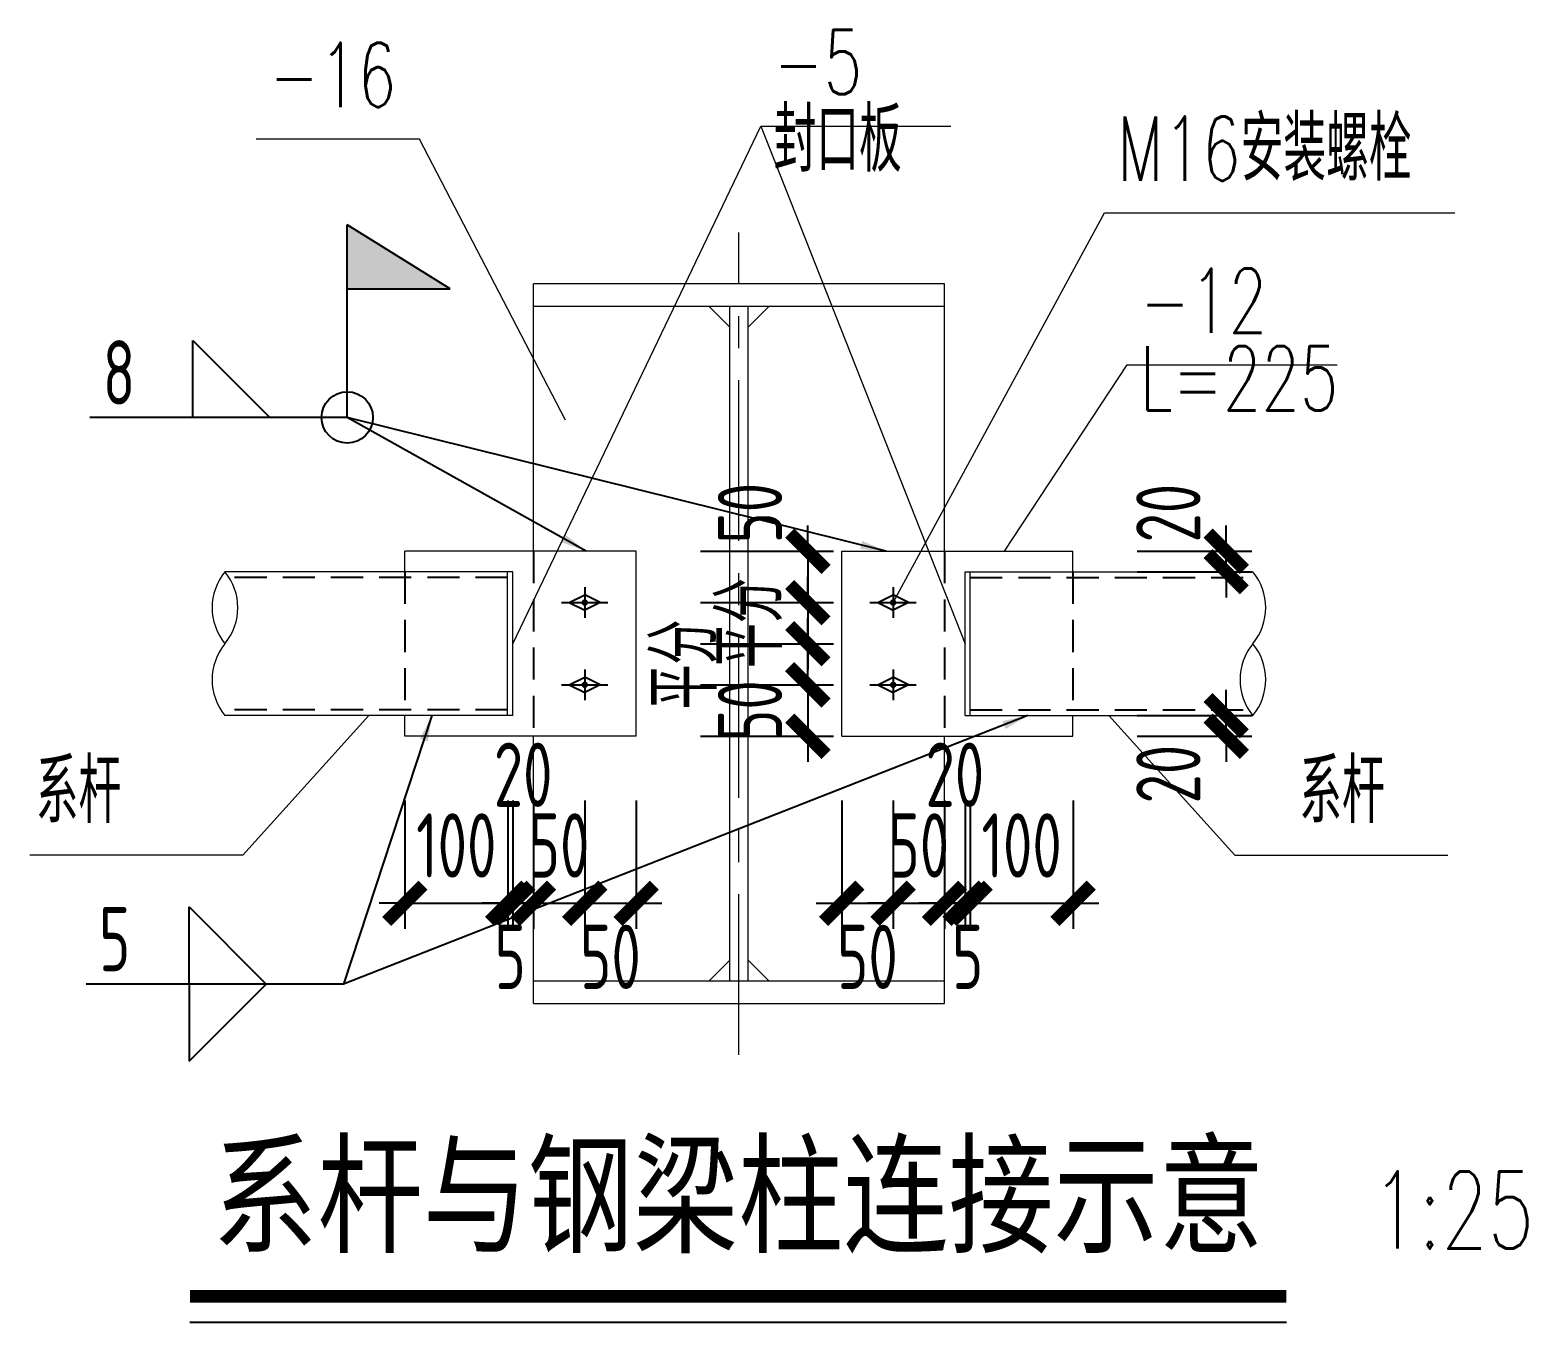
# Model space of a CAD drawing. Extents: x -1201378 to 2367219, y -619313 to 244905.
# Drawn here: x 370742 to 382394, y -456100 to -446044 of the extents above; entities that cross this region are included whole.
import ezdxf
from ezdxf.enums import TextEntityAlignment as Align

# ---------------------------------------------------------------- set-up
doc = ezdxf.new("R2010")
doc.units = 0
doc.header["$LTSCALE"] = 1000
doc.linetypes.add('CENTER', pattern=[2, 1.25, -0.25, 0.25, -0.25])
doc.linetypes.add('HIDDEN', pattern=[0.375, 0.25, -0.125])
doc.layers.get('0').update_dxf_attribs({"linetype": 'CONTINUOUS'})
doc.layers.get('Defpoints').update_dxf_attribs({"linetype": 'CONTINUOUS'})
for name, color, linetype in [('BOLT', 7, 'CONTINUOUS'), ('S-SHAPE2', 165, 'HIDDEN'), ('S-TEXT', 21, 'CONTINUOUS'), ('WELD', 7, 'CONTINUOUS'), ('WELD_TEXT', 7, 'CONTINUOUS')]:
    doc.layers.add(name, color=color, linetype=linetype)
for name, color, linetype, lineweight in [('S-bkl', 4, 'CONTINUOUS', 0), ('S-dim', 81, 'CONTINUOUS', 0), ('S-dote', 5, 'CENTER', 0), ('THIN', 7, 'CONTINUOUS', 0)]:
    doc.layers.add(name, color=color, linetype=linetype, lineweight=lineweight)
doc.styles.add('TSSD_Dimension', font='tssdeng.shx', dxfattribs={"width": 0.7, "bigfont": 'hztxt.shx'})
doc.styles.add('TSSD_Norm', font='tj-romans1.shx', dxfattribs={"bigfont": 'tj-hztxt.shx'})
doc.styles.add('TSSD_Rein', font='tj-romans1.shx', dxfattribs={"width": 0.7, "bigfont": 'tj-hztxt.shx'})
doc.styles.add('黑体', font='simhei.ttf', dxfattribs={"width": 0.8})
doc.dimstyles.new('TSSD_25_200', dxfattribs={"dimtxt": 500, "dimasz": 200, "dimexe": 200, "dimexo": 500, "dimgap": 200, "dimtad": 1, "dimdec": 0, "dimlfac": 0.125, "dimzin": 0, "dimdsep": 46, "dimtxsty": 'TSSD_Dimension', "dimblk": 'ARCHTICK', "dimcen": 0, "dimdle": 200, "dimclrt": 7, "dimadec": 0, "dimazin": 0, "dimtfac": 1, "dimtdec": 0, "dimtix": 1, "dimtmove": 2, "dimatfit": 3, "dimfxl": 1, "dimtolj": 1, "dimtzin": 0, "dimarcsym": 0})
doc.dimstyles.new('TSSD_LEADER_STYLE_200.0', dxfattribs={"dimtxt": 0.18, "dimasz": 200, "dimexe": 0.18, "dimexo": 0.0625, "dimgap": 0.09, "dimtad": 0, "dimtih": 1, "dimtoh": 1, "dimdec": 4, "dimzin": 0, "dimdsep": 46, "dimtxsty": 'Standard', "dimcen": 0.09, "dimadec": 0, "dimazin": 0, "dimtfac": 1, "dimtdec": 4, "dimtofl": 0, "dimtmove": 0, "dimatfit": 3, "dimfxl": 1, "dimtolj": 1, "dimtzin": 0, "dimarcsym": 0})

# ---------------------------------------------------------------- blocks, each defined once
blk = doc.blocks.new('_ArchTick')
at = {"color": 0, "linetype": 'ByBlock', "const_width": 0.5}
blk.add_lwpolyline([(-0.707, -0.707), (0.707, 0.707)], dxfattribs=at)
blk = doc.blocks.new('*D6089')
at = {"layer": 'Defpoints', "color": 0, "transparency": 16777216}
for p in [(373660, -451541), (374460, -451541), (374460, -452841)]:
    blk.add_point(p, dxfattribs=at)
at = {"layer": 'S-dim', "color": 0, "lineweight": -2, "transparency": 16777216}
for p, q in [((373660, -452041), (373660, -453041)), ((374460, -452041), (374460, -453041)), ((373660, -452841), (373460, -452841)), ((373660, -452841), (374460, -452841)), ((374460, -452841), (374660, -452841))]:
    blk.add_line(p, q, dxfattribs=at)
at = {"layer": 'S-dim', "color": 0, "lineweight": -2, "transparency": 16777216, "xscale": 200, "yscale": 200, "zscale": 200}
blk.add_blockref('_ArchTick', (373660, -452841), dxfattribs=at)
at = {"layer": 'S-dim', "color": 0, "lineweight": -2, "transparency": 16777216, "xscale": 200, "yscale": 200, "zscale": 200, "rotation": 180}
blk.add_blockref('_ArchTick', (374460, -452841), dxfattribs=at)
at = {"layer": 'S-dim', "color": 7, "transparency": 16777216, "insert": (374060, -452391), "char_height": 500, "attachment_point": 5, "style": 'TSSD_Dimension'}
blk.add_mtext('\\A1;100', dxfattribs=at)
blk = doc.blocks.new('*D6090')
at = {"layer": 'Defpoints', "color": 0, "transparency": 16777216}
for p in [(374460, -451541), (374500, -451541), (374500, -452841)]:
    blk.add_point(p, dxfattribs=at)
at = {"layer": 'S-dim', "color": 0, "lineweight": -2, "transparency": 16777216}
for p, q in [((374460, -452041), (374460, -453041)), ((374500, -452041), (374500, -453041)), ((374460, -452841), (374260, -452841)), ((374460, -452841), (374500, -452841)), ((374500, -452841), (374700, -452841))]:
    blk.add_line(p, q, dxfattribs=at)
at = {"layer": 'S-dim', "color": 0, "lineweight": -2, "transparency": 16777216, "xscale": 200, "yscale": 200, "zscale": 200}
blk.add_blockref('_ArchTick', (374460, -452841), dxfattribs=at)
at = {"layer": 'S-dim', "color": 0, "lineweight": -2, "transparency": 16777216, "xscale": 200, "yscale": 200, "zscale": 200, "rotation": 180}
blk.add_blockref('_ArchTick', (374500, -452841), dxfattribs=at)
at = {"layer": 'S-dim', "color": 7, "transparency": 16777216, "insert": (374480, -453258), "char_height": 500, "attachment_point": 5, "style": 'TSSD_Dimension'}
blk.add_mtext('\\A1;5', dxfattribs=at)
blk = doc.blocks.new('*D6091')
at = {"layer": 'Defpoints', "color": 0, "transparency": 16777216}
for p in [(374500, -451541), (374660, -451541), (374660, -452841)]:
    blk.add_point(p, dxfattribs=at)
at = {"layer": 'S-dim', "color": 0, "lineweight": -2, "transparency": 16777216}
for p, q in [((374500, -452041), (374500, -453041)), ((374660, -452041), (374660, -453041)), ((374500, -452841), (374300, -452841)), ((374500, -452841), (374660, -452841)), ((374660, -452841), (374860, -452841))]:
    blk.add_line(p, q, dxfattribs=at)
at = {"layer": 'S-dim', "color": 0, "lineweight": -2, "transparency": 16777216, "xscale": 200, "yscale": 200, "zscale": 200}
blk.add_blockref('_ArchTick', (374500, -452841), dxfattribs=at)
at = {"layer": 'S-dim', "color": 0, "lineweight": -2, "transparency": 16777216, "xscale": 200, "yscale": 200, "zscale": 200, "rotation": 180}
blk.add_blockref('_ArchTick', (374660, -452841), dxfattribs=at)
at = {"layer": 'S-dim', "color": 7, "transparency": 16777216, "insert": (374580, -451841), "char_height": 500, "attachment_point": 5, "style": 'TSSD_Dimension'}
blk.add_mtext('\\A1;20', dxfattribs=at)
blk = doc.blocks.new('*D6092')
at = {"layer": 'Defpoints', "color": 0, "transparency": 16777216}
for p in [(374660, -451541), (375060, -451541), (375060, -452841)]:
    blk.add_point(p, dxfattribs=at)
at = {"layer": 'S-dim', "color": 0, "lineweight": -2, "transparency": 16777216}
for p, q in [((374660, -452041), (374660, -453041)), ((375060, -452041), (375060, -453041)), ((374660, -452841), (374460, -452841)), ((374660, -452841), (375060, -452841)), ((375060, -452841), (375260, -452841))]:
    blk.add_line(p, q, dxfattribs=at)
at = {"layer": 'S-dim', "color": 0, "lineweight": -2, "transparency": 16777216, "xscale": 200, "yscale": 200, "zscale": 200}
blk.add_blockref('_ArchTick', (374660, -452841), dxfattribs=at)
at = {"layer": 'S-dim', "color": 0, "lineweight": -2, "transparency": 16777216, "xscale": 200, "yscale": 200, "zscale": 200, "rotation": 180}
blk.add_blockref('_ArchTick', (375060, -452841), dxfattribs=at)
at = {"layer": 'S-dim', "color": 7, "transparency": 16777216, "insert": (374860, -452391), "char_height": 500, "attachment_point": 5, "style": 'TSSD_Dimension'}
blk.add_mtext('\\A1;50', dxfattribs=at)
blk = doc.blocks.new('*D6093')
at = {"layer": 'Defpoints', "color": 0, "transparency": 16777216}
for p in [(375060, -451541), (375460, -451541), (375460, -452841)]:
    blk.add_point(p, dxfattribs=at)
at = {"layer": 'S-dim', "color": 0, "lineweight": -2, "transparency": 16777216}
for p, q in [((375060, -452041), (375060, -453041)), ((375460, -452041), (375460, -453041)), ((374860, -452841), (375660, -452841))]:
    blk.add_line(p, q, dxfattribs=at)
at = {"layer": 'S-dim', "color": 0, "lineweight": -2, "transparency": 16777216, "xscale": 200, "yscale": 200, "zscale": 200, "rotation": 180}
blk.add_blockref('_ArchTick', (375060, -452841), dxfattribs=at)
at = {"layer": 'S-dim', "color": 0, "lineweight": -2, "transparency": 16777216, "xscale": 200, "yscale": 200, "zscale": 200}
blk.add_blockref('_ArchTick', (375460, -452841), dxfattribs=at)
at = {"layer": 'S-dim', "color": 7, "transparency": 16777216, "insert": (375260, -453258), "char_height": 500, "attachment_point": 5, "style": 'TSSD_Dimension'}
blk.add_mtext('\\A1;50', dxfattribs=at)
blk = doc.blocks.new('*D6094')
at = {"layer": 'Defpoints', "color": 0, "transparency": 16777216}
for p in [(377060, -451541), (377460, -451541), (377460, -452841)]:
    blk.add_point(p, dxfattribs=at)
at = {"layer": 'S-dim', "color": 0, "lineweight": -2, "transparency": 16777216}
for p, q in [((377060, -452041), (377060, -453041)), ((377460, -452041), (377460, -453041)), ((376860, -452841), (377660, -452841))]:
    blk.add_line(p, q, dxfattribs=at)
at = {"layer": 'S-dim', "color": 0, "lineweight": -2, "transparency": 16777216, "xscale": 200, "yscale": 200, "zscale": 200, "rotation": 180}
blk.add_blockref('_ArchTick', (377060, -452841), dxfattribs=at)
at = {"layer": 'S-dim', "color": 0, "lineweight": -2, "transparency": 16777216, "xscale": 200, "yscale": 200, "zscale": 200}
blk.add_blockref('_ArchTick', (377460, -452841), dxfattribs=at)
at = {"layer": 'S-dim', "color": 7, "transparency": 16777216, "insert": (377260, -453258), "char_height": 500, "attachment_point": 5, "style": 'TSSD_Dimension'}
blk.add_mtext('\\A1;50', dxfattribs=at)
blk = doc.blocks.new('*D6095')
at = {"layer": 'Defpoints', "color": 0, "transparency": 16777216}
for p in [(377460, -451541), (377860, -451541), (377860, -452841)]:
    blk.add_point(p, dxfattribs=at)
at = {"layer": 'S-dim', "color": 0, "lineweight": -2, "transparency": 16777216}
for p, q in [((377460, -452041), (377460, -453041)), ((377860, -452041), (377860, -453041)), ((377460, -452841), (377260, -452841)), ((377460, -452841), (377860, -452841)), ((377860, -452841), (378060, -452841))]:
    blk.add_line(p, q, dxfattribs=at)
at = {"layer": 'S-dim', "color": 0, "lineweight": -2, "transparency": 16777216, "xscale": 200, "yscale": 200, "zscale": 200}
blk.add_blockref('_ArchTick', (377460, -452841), dxfattribs=at)
at = {"layer": 'S-dim', "color": 0, "lineweight": -2, "transparency": 16777216, "xscale": 200, "yscale": 200, "zscale": 200, "rotation": 180}
blk.add_blockref('_ArchTick', (377860, -452841), dxfattribs=at)
at = {"layer": 'S-dim', "color": 7, "transparency": 16777216, "insert": (377660, -452391), "char_height": 500, "attachment_point": 5, "style": 'TSSD_Dimension'}
blk.add_mtext('\\A1;50', dxfattribs=at)
blk = doc.blocks.new('*D6096')
at = {"layer": 'Defpoints', "color": 0, "transparency": 16777216}
for p in [(377860, -451541), (378020, -451541), (378020, -452841)]:
    blk.add_point(p, dxfattribs=at)
at = {"layer": 'S-dim', "color": 0, "lineweight": -2, "transparency": 16777216}
for p, q in [((377860, -452041), (377860, -453041)), ((378020, -452041), (378020, -453041)), ((377860, -452841), (377660, -452841)), ((377860, -452841), (378020, -452841)), ((378020, -452841), (378220, -452841))]:
    blk.add_line(p, q, dxfattribs=at)
at = {"layer": 'S-dim', "color": 0, "lineweight": -2, "transparency": 16777216, "xscale": 200, "yscale": 200, "zscale": 200}
blk.add_blockref('_ArchTick', (377860, -452841), dxfattribs=at)
at = {"layer": 'S-dim', "color": 0, "lineweight": -2, "transparency": 16777216, "xscale": 200, "yscale": 200, "zscale": 200, "rotation": 180}
blk.add_blockref('_ArchTick', (378020, -452841), dxfattribs=at)
at = {"layer": 'S-dim', "color": 7, "transparency": 16777216, "insert": (377940, -451841), "char_height": 500, "attachment_point": 5, "style": 'TSSD_Dimension'}
blk.add_mtext('\\A1;20', dxfattribs=at)
blk = doc.blocks.new('*D6097')
at = {"layer": 'Defpoints', "color": 0, "transparency": 16777216}
for p in [(378020, -451541), (378060, -451541), (378060, -452841)]:
    blk.add_point(p, dxfattribs=at)
at = {"layer": 'S-dim', "color": 0, "lineweight": -2, "transparency": 16777216}
for p, q in [((378020, -452041), (378020, -453041)), ((378060, -452041), (378060, -453041)), ((378020, -452841), (377820, -452841)), ((378020, -452841), (378060, -452841)), ((378060, -452841), (378260, -452841))]:
    blk.add_line(p, q, dxfattribs=at)
at = {"layer": 'S-dim', "color": 0, "lineweight": -2, "transparency": 16777216, "xscale": 200, "yscale": 200, "zscale": 200}
blk.add_blockref('_ArchTick', (378020, -452841), dxfattribs=at)
at = {"layer": 'S-dim', "color": 0, "lineweight": -2, "transparency": 16777216, "xscale": 200, "yscale": 200, "zscale": 200, "rotation": 180}
blk.add_blockref('_ArchTick', (378060, -452841), dxfattribs=at)
at = {"layer": 'S-dim', "color": 7, "transparency": 16777216, "insert": (378040, -453258), "char_height": 500, "attachment_point": 5, "style": 'TSSD_Dimension'}
blk.add_mtext('\\A1;5', dxfattribs=at)
blk = doc.blocks.new('*D6098')
at = {"layer": 'Defpoints', "color": 0, "transparency": 16777216}
for p in [(378060, -451541), (378860, -451541), (378860, -452841)]:
    blk.add_point(p, dxfattribs=at)
at = {"layer": 'S-dim', "color": 0, "lineweight": -2, "transparency": 16777216}
for p, q in [((378060, -452041), (378060, -453041)), ((378860, -452041), (378860, -453041)), ((378060, -452841), (377860, -452841)), ((378060, -452841), (378860, -452841)), ((378860, -452841), (379060, -452841))]:
    blk.add_line(p, q, dxfattribs=at)
at = {"layer": 'S-dim', "color": 0, "lineweight": -2, "transparency": 16777216, "xscale": 200, "yscale": 200, "zscale": 200}
blk.add_blockref('_ArchTick', (378060, -452841), dxfattribs=at)
at = {"layer": 'S-dim', "color": 0, "lineweight": -2, "transparency": 16777216, "xscale": 200, "yscale": 200, "zscale": 200, "rotation": 180}
blk.add_blockref('_ArchTick', (378860, -452841), dxfattribs=at)
at = {"layer": 'S-dim', "color": 7, "transparency": 16777216, "insert": (378460, -452391), "char_height": 500, "attachment_point": 5, "style": 'TSSD_Dimension'}
blk.add_mtext('\\A1;100', dxfattribs=at)
blk = doc.blocks.new('*D6099')
at = {"layer": 'Defpoints', "color": 0, "transparency": 16777216}
for p in [(378860, -451381), (380052, -451381), (378860, -451541)]:
    blk.add_point(p, dxfattribs=at)
at = {"layer": 'S-dim', "color": 0, "lineweight": -2, "transparency": 16777216}
for p, q in [((380052, -451381), (380052, -451181)), ((379360, -451381), (380252, -451381)), ((380052, -451541), (380052, -451381)), ((379360, -451541), (380252, -451541)), ((380052, -451541), (380052, -451741))]:
    blk.add_line(p, q, dxfattribs=at)
at = {"layer": 'S-dim', "color": 0, "lineweight": -2, "transparency": 16777216, "xscale": 200, "yscale": 200, "zscale": 200}
for p, rotation in [((380052, -451381), 270), ((380052, -451541), 90)]:
    blk.add_blockref('_ArchTick', p, dxfattribs=dict(at, rotation=rotation))
at = {"layer": 'S-dim', "color": 7, "transparency": 16777216, "insert": (379602, -451836), "char_height": 500, "attachment_point": 5, "rotation": 90, "style": 'TSSD_Dimension'}
blk.add_mtext('\\A1;20', dxfattribs=at)
blk = doc.blocks.new('*D6100')
at = {"layer": 'Defpoints', "color": 0, "transparency": 16777216}
for p in [(378860, -450101), (380052, -450101), (378860, -450261)]:
    blk.add_point(p, dxfattribs=at)
at = {"layer": 'S-dim', "color": 0, "lineweight": -2, "transparency": 16777216}
for p, q in [((380052, -450101), (380052, -449901)), ((379360, -450101), (380252, -450101)), ((380052, -450261), (380052, -450101)), ((379360, -450261), (380252, -450261)), ((380052, -450261), (380052, -450461))]:
    blk.add_line(p, q, dxfattribs=at)
at = {"layer": 'S-dim', "color": 0, "lineweight": -2, "transparency": 16777216, "xscale": 200, "yscale": 200, "zscale": 200}
for p, rotation in [((380052, -450101), 270), ((380052, -450261), 90)]:
    blk.add_blockref('_ArchTick', p, dxfattribs=dict(at, rotation=rotation))
at = {"layer": 'S-dim', "color": 7, "transparency": 16777216, "insert": (379602, -449805), "char_height": 500, "attachment_point": 5, "rotation": 90, "style": 'TSSD_Dimension'}
blk.add_mtext('\\A1;20', dxfattribs=at)
blk = doc.blocks.new('*D6101')
at = {"layer": 'Defpoints', "color": 0, "transparency": 16777216}
for p in [(375460, -450101), (375460, -450501), (376796, -450501)]:
    blk.add_point(p, dxfattribs=at)
at = {"layer": 'S-dim', "color": 0, "lineweight": -2, "transparency": 16777216}
for p, q in [((376796, -450101), (376796, -449901)), ((375960, -450101), (376996, -450101)), ((376796, -450101), (376796, -450501)), ((375960, -450501), (376996, -450501)), ((376796, -450501), (376796, -450701))]:
    blk.add_line(p, q, dxfattribs=at)
at = {"layer": 'S-dim', "color": 0, "lineweight": -2, "transparency": 16777216, "xscale": 200, "yscale": 200, "zscale": 200}
for p, rotation in [((376796, -450101), 270), ((376796, -450501), 90)]:
    blk.add_blockref('_ArchTick', p, dxfattribs=dict(at, rotation=rotation))
at = {"layer": 'S-dim', "color": 7, "transparency": 16777216, "insert": (376346, -449805), "char_height": 500, "attachment_point": 5, "rotation": 90, "style": 'TSSD_Dimension'}
blk.add_mtext('\\A1;50', dxfattribs=at)
blk = doc.blocks.new('*D6102')
at = {"layer": 'Defpoints', "color": 0, "transparency": 16777216}
for p in [(375460, -450501), (375460, -450821), (376796, -450821)]:
    blk.add_point(p, dxfattribs=at)
at = {"layer": 'S-dim', "color": 0, "lineweight": -2, "transparency": 16777216}
for p, q in [((376796, -450501), (376796, -450301)), ((375960, -450501), (376996, -450501)), ((376796, -450501), (376796, -450821)), ((375960, -450821), (376996, -450821)), ((376796, -450821), (376796, -451021))]:
    blk.add_line(p, q, dxfattribs=at)
at = {"layer": 'S-dim', "color": 0, "lineweight": -2, "transparency": 16777216, "xscale": 200, "yscale": 200, "zscale": 200}
for p, rotation in [((376796, -450501), 270), ((376796, -450821), 90)]:
    blk.add_blockref('_ArchTick', p, dxfattribs=dict(at, rotation=rotation))
at = {"layer": 'S-dim', "color": 7, "transparency": 16777216, "insert": (376346, -450661), "char_height": 500, "attachment_point": 5, "rotation": 90, "style": 'TSSD_Dimension'}
blk.add_mtext('\\A1;平分', dxfattribs=at)
blk = doc.blocks.new('*D6103')
at = {"layer": 'Defpoints', "color": 0, "transparency": 16777216}
for p in [(375460, -451141), (375460, -451541), (376796, -451541)]:
    blk.add_point(p, dxfattribs=at)
at = {"layer": 'S-dim', "color": 0, "lineweight": -2, "transparency": 16777216}
for p, q in [((376796, -451141), (376796, -450941)), ((375960, -451141), (376996, -451141)), ((376796, -451141), (376796, -451541)), ((375960, -451541), (376996, -451541)), ((376796, -451541), (376796, -451741))]:
    blk.add_line(p, q, dxfattribs=at)
at = {"layer": 'S-dim', "color": 0, "lineweight": -2, "transparency": 16777216, "xscale": 200, "yscale": 200, "zscale": 200}
for p, rotation in [((376796, -451141), 270), ((376796, -451541), 90)]:
    blk.add_blockref('_ArchTick', p, dxfattribs=dict(at, rotation=rotation))
at = {"layer": 'S-dim', "color": 7, "transparency": 16777216, "insert": (376346, -451341), "char_height": 500, "attachment_point": 5, "rotation": 90, "style": 'TSSD_Dimension'}
blk.add_mtext('\\A1;50', dxfattribs=at)
blk = doc.blocks.new('_WELD001')
at = {"linetype": 'ByBlock'}
blk.add_hatch(color=0, dxfattribs=at).paths.add_polyline_path([(0, 1.5), (0, 1), (0.8, 1)])
at = {"color": 0, "linetype": 'ByBlock'}
for p, q in [((0, 0), (0, 1.5)), ((0.8, 1), (0, 1.5)), ((0, 1), (0.8, 1))]:
    blk.add_line(p, q, dxfattribs=at)
blk = doc.blocks.new('_WELD004')
at = {"color": 0, "linetype": 'ByBlock'}
for p, q in [((0, 1), (1, 0)), ((0, 0), (0, 1))]:
    blk.add_line(p, q, dxfattribs=at)
blk = doc.blocks.new('*D6104')
at = {"layer": 'Defpoints', "color": 0, "transparency": 16777216}
for p in [(375460, -450821), (376796, -450821), (375460, -451141)]:
    blk.add_point(p, dxfattribs=at)
at = {"layer": 'S-dim', "color": 0, "lineweight": -2, "transparency": 16777216}
for p, q in [((376796, -450821), (376796, -450621)), ((375960, -450821), (376996, -450821)), ((376796, -451141), (376796, -450821)), ((375960, -451141), (376996, -451141)), ((376796, -451141), (376796, -451341))]:
    blk.add_line(p, q, dxfattribs=at)
at = {"layer": 'S-dim', "color": 0, "lineweight": -2, "transparency": 16777216, "xscale": 200, "yscale": 200, "zscale": 200}
for p, rotation in [((376796, -450821), 270), ((376796, -451141), 90)]:
    blk.add_blockref('_ArchTick', p, dxfattribs=dict(at, rotation=rotation))
at = {"layer": 'S-dim', "color": 7, "transparency": 16777216, "insert": (375837, -450983), "char_height": 500, "attachment_point": 5, "rotation": 90, "style": 'TSSD_Dimension'}
blk.add_mtext('\\A1;平分', dxfattribs=at)

msp = doc.modelspace()

# ---------------------------------------------------------------- linework, layer by layer
at = {"layer": 'BOLT'}
for p, q in [((374939.7, -450500.8), (375059.7, -450440.8)), ((375059.7, -450380.8), (375059.7, -450620.8)), ((375179.7, -450500.8), (375059.7, -450440.8)), ((377339.7, -450500.8), (377459.7, -450440.8)), ((377459.7, -450380.8), (377459.7, -450620.8)), ((377579.7, -450500.8), (377459.7, -450440.8)), ((374879.7, -450500.8), (375239.7, -450500.8)), ((374939.7, -450500.8), (375059.7, -450560.8)), ((375179.7, -450500.8), (375059.7, -450560.8)), ((377279.7, -450500.8), (377639.7, -450500.8)), ((377339.7, -450500.8), (377459.7, -450560.8)), ((377579.7, -450500.8), (377459.7, -450560.8)), ((375059.7, -451020.8), (375059.7, -451260.8)), ((377459.7, -451020.8), (377459.7, -451260.8)), ((374879.7, -451140.8), (375239.7, -451140.8)), ((374939.7, -451140.8), (375059.7, -451080.8)), ((374939.7, -451140.8), (375059.7, -451200.8)), ((375179.7, -451140.8), (375059.7, -451080.8)), ((375179.7, -451140.8), (375059.7, -451200.8)), ((377279.7, -451140.8), (377639.7, -451140.8)), ((377339.7, -451140.8), (377459.7, -451080.8)), ((377339.7, -451140.8), (377459.7, -451200.8)), ((377579.7, -451140.8), (377459.7, -451080.8)), ((377579.7, -451140.8), (377459.7, -451200.8))]:
    msp.add_line(p, q, dxfattribs=at)
at = {"layer": 'BOLT', "const_width": 25}
for points in [[(375059.7, -450513.3, 1), (375059.7, -450488.3, 1)], [(377459.7, -450513.3, 1), (377459.7, -450488.3, 1)], [(375059.7, -451153.3, 1), (375059.7, -451128.3, 1)], [(377459.7, -451153.3, 1), (377459.7, -451128.3, 1)]]:
    msp.add_lwpolyline(points, format="xyb", close=True, dxfattribs=at)
at = {"layer": 'S-bkl'}
for p, q in [((377859.7, -448020.8), (374659.7, -448020.8)), ((374659.7, -450100.8), (374659.7, -448020.8)), ((377859.7, -450100.8), (377859.7, -448020.8)), ((377859.7, -448196.8), (374659.7, -448196.8)), ((376027.7, -448196.8), (376187.7, -448356.8)), ((376187.7, -453444.8), (376187.7, -448196.8)), ((376331.7, -453444.8), (376331.7, -448196.8)), ((376491.7, -448196.8), (376331.7, -448356.8)), ((373659.7, -450260.8), (373659.7, -450100.8)), ((375459.7, -450100.8), (373659.7, -450100.8)), ((375459.7, -451540.8), (375459.7, -450100.8)), ((377059.7, -451540.8), (377059.7, -450100.8)), ((377059.7, -450100.8), (378859.7, -450100.8)), ((378859.7, -450260.8), (378859.7, -450100.8)), ((374499.7, -450260.8), (372259.7, -450260.8)), ((374459.7, -451380.8), (374459.7, -450260.8)), ((374499.7, -451380.8), (374499.7, -450260.8)), ((378019.7, -451380.8), (378019.7, -450260.8)), ((378019.7, -450260.8), (380259.7, -450260.8)), ((378059.7, -451380.8), (378059.7, -450260.8)), ((374499.7, -451380.8), (372259.7, -451380.8)), ((373659.7, -451540.8), (373659.7, -451380.8)), ((378019.7, -451380.8), (380259.7, -451380.8)), ((378859.7, -451540.8), (378859.7, -451380.8)), ((375459.7, -451540.8), (373659.7, -451540.8)), ((374659.7, -453620.8), (374659.7, -451540.8)), ((377059.7, -451540.8), (378859.7, -451540.8)), ((377859.7, -453620.8), (377859.7, -451540.8)), ((376027.7, -453444.8), (376187.7, -453284.8)), ((376491.7, -453444.8), (376331.7, -453284.8)), ((374659.7, -453444.8), (377859.7, -453444.8)), ((374659.7, -453620.8), (377859.7, -453620.8))]:
    msp.add_line(p, q, dxfattribs=at)
at = {"layer": 'S-dote'}
msp.add_line((376259.7, -454020.8), (376259.7, -447620.8), dxfattribs=at)
at = {"layer": 'S-SHAPE2'}
for p, q in [((374659.7, -450100.8), (374659.7, -451540.8)), ((377859.7, -450100.8), (377859.7, -451540.8)), ((374459.7, -450304.8), (372259.7, -450304.8)), ((373659.7, -450260.8), (373659.7, -451380.8)), ((378059.7, -450304.8), (380259.7, -450304.8)), ((378859.7, -450260.8), (378859.7, -451380.8)), ((374459.7, -451336.8), (372259.7, -451336.8)), ((378059.7, -451336.8), (380259.7, -451336.8))]:
    msp.add_line(p, q, dxfattribs=at)
at = {"layer": 'S-TEXT', "const_width": 100}
msp.add_lwpolyline([(371987.2, -455900.4), (380520.6, -455900.4)], dxfattribs=at)
at = {"layer": 'S-TEXT'}
msp.add_lwpolyline([(371987.2, -456100.4), (380520.6, -456100.4)], dxfattribs=at)
at = {"layer": 'THIN'}
for p, q in [((376429.4, -446794.2), (378019.7, -450820.8)), ((377459.7, -450500.8), (379104.4, -447467.6)), ((379104.4, -447467.6), (381830.8, -447467.6))]:
    msp.add_line(p, q, dxfattribs=at)
for points in [[(374499.7, -450820.8), (376429.4, -446794.2), (377907.7, -446794.2)], [(374909, -449080.1), (373774.8, -446894.2), (372503.5, -446894.2)], [(378325.8, -450100.8), (379280.7, -448651.6), (380914.7, -448651.6)], [(373379.7, -451380.8), (372398.9, -452467.8), (370741.7, -452467.8)], [(379139.7, -451380.8), (380120.5, -452467.8), (381777.6, -452467.8)]]:
    msp.add_lwpolyline(points, dxfattribs=at)
for centre, start, end in [((372601.7, -450540.8), 140.69235, 219.30765), ((371917.7, -450540.8), 320.69235, 39.30765), ((379917.7, -450540.8), 320.69235, 39.30765), ((372601.7, -451100.8), 140.69235, 219.30765), ((380601.7, -451100.8), 140.69235, 219.30765), ((379917.7, -451100.8), 320.69235, 39.30765)]:
    msp.add_arc(centre, 442, start, end, dxfattribs=at)
at = {"layer": 'WELD'}
for p, q in [((373211.2, -449059.9), (371209.1, -449059.9)), ((373181.9, -453470), (371179.8, -453470))]:
    msp.add_line(p, q, dxfattribs=at)
msp.add_circle((373211.2, -449059.9), 200, dxfattribs=at)

# ---------------------------------------------------------------- block references
for name, p, xscale, yscale, zscale in [('_WELD001', (373211.2, -449059.9), 1000, 1000, 1000), ('_WELD004', (372009.1, -449059.9), 600, 600, 600), ('_WELD004', (371979.8, -453470), 600, 600, 600)]:
    msp.add_blockref(name, p, dxfattribs=dict(at, xscale=xscale, yscale=yscale, zscale=zscale))
at = {"layer": 'WELD', "xscale": -600, "yscale": 600, "zscale": 600, "rotation": 180}
msp.add_blockref('_WELD004', (371979.8, -453470), dxfattribs=at)

# ---------------------------------------------------------------- texts
at = {"layer": 'S-TEXT', "style": '黑体', "width": 0.8}
msp.add_text('系杆与钢梁柱连接示意', height=750, dxfattribs=at).set_placement((376253.9, -455708.3), align=Align.BOTTOM_CENTER)
at = {"layer": 'S-TEXT', "style": 'TSSD_Norm', "width": 0.7}
msp.add_text('1:25', height=600, dxfattribs=at).set_placement((381187.6, -455708.3), align=Align.BOTTOM_LEFT)
at = {"layer": 'THIN', "style": 'TSSD_Rein', "width": 0.7}
for s, p in [('-16', (372603.5, -446794.2)), ('-5', (376529.4, -446694.2)), ('封口板', (376529.4, -447298)), ('M16安装螺栓', (379204.4, -447367.6)), ('-12', (379380.7, -448551.6)), ('L=225', (379380.7, -449155.4)), ('系杆', (370787.7, -452367.8)), ('系杆', (380620.9, -452367.8))]:
    msp.add_text(s, height=500, dxfattribs=at).set_placement(p, align=Align.BOTTOM_LEFT)
at = {"layer": 'WELD_TEXT', "style": 'TSSD_Dimension', "width": 0.7}
for s, p in [('8', (371309.1, -448959.9)), ('5', (371279.8, -453370))]:
    msp.add_text(s, height=500, dxfattribs=at).set_placement(p)

# ---------------------------------------------------------------- dimensions: what is measured, and where the dimension line sits
at = {"layer": 'S-dim'}
for base, p1, p2, picture, middle in [((376795.8, -450500.8), (375459.7, -450100.8), (375459.7, -450500.8), '*D6101', (376345.8, -449805.3)), ((380051.9, -450100.8), (378859.7, -450260.8), (378859.7, -450100.8), '*D6100', (379601.9, -449805.3)), ((380051.9, -451380.8), (378859.7, -451540.8), (378859.7, -451380.8), '*D6099', (379601.9, -451836.3))]:
    dim = msp.add_linear_dim(base=base, p1=p1, p2=p2, angle=90, dimstyle='TSSD_25_200', dxfattribs=at)
    dim.commit()
    dim.dimension.update_dxf_attribs({"geometry": picture, "text_midpoint": middle, "dimtype": 160})
dim = msp.add_linear_dim(base=(376795.8, -450820.8), p1=(375459.7, -450500.8), p2=(375459.7, -450820.8), angle=90, text='平分', dimstyle='TSSD_25_200', dxfattribs=at)
dim.commit()
dim.dimension.update_dxf_attribs({"geometry": '*D6102', "text_midpoint": (376345.8, -450660.8)})
dim = msp.add_linear_dim(base=(376795.8, -450820.8), p1=(375459.7, -451140.8), p2=(375459.7, -450820.8), angle=270, text='平分', dimstyle='TSSD_25_200', dxfattribs=at)
dim.commit()
dim.dimension.update_dxf_attribs({"geometry": '*D6104', "text_midpoint": (375837.3, -450983.2), "dimtype": 160})
dim = msp.add_linear_dim(base=(376795.8, -451540.8), p1=(375459.7, -451140.8), p2=(375459.7, -451540.8), angle=90, dimstyle='TSSD_25_200', dxfattribs=at)
dim.commit()
dim.dimension.update_dxf_attribs({"geometry": '*D6103', "text_midpoint": (376345.8, -451340.8)})
for base, p1, p2, picture, middle in [((374459.7, -452840.9), (373659.7, -451540.8), (374459.7, -451540.8), '*D6089', (374059.7, -452390.9)), ((375059.7, -452840.9), (374659.7, -451540.8), (375059.7, -451540.8), '*D6092', (374859.7, -452390.9)), ((377859.7, -452840.9), (377459.7, -451540.8), (377859.7, -451540.8), '*D6095', (377659.7, -452390.9)), ((378859.7, -452840.9), (378059.7, -451540.8), (378859.7, -451540.8), '*D6098', (378459.7, -452390.9))]:
    dim = msp.add_linear_dim(base=base, p1=p1, p2=p2, dimstyle='TSSD_25_200', dxfattribs=at)
    dim.commit()
    dim.dimension.update_dxf_attribs({"geometry": picture, "text_midpoint": middle})
for base, p1, p2, picture, middle in [((374659.7, -452840.9), (374499.7, -451540.8), (374659.7, -451540.8), '*D6091', (374579.7, -451840.9)), ((374499.7, -452840.9), (374459.7, -451540.8), (374499.7, -451540.8), '*D6090', (374479.7, -453257.6)), ((375459.7, -452840.9), (375059.7, -451540.8), (375459.7, -451540.8), '*D6093', (375259.7, -453257.6)), ((377459.7, -452840.9), (377059.7, -451540.8), (377459.7, -451540.8), '*D6094', (377259.7, -453257.6)), ((378019.7, -452840.9), (377859.7, -451540.8), (378019.7, -451540.8), '*D6096', (377939.7, -451840.9)), ((378059.7, -452840.9), (378019.7, -451540.8), (378059.7, -451540.8), '*D6097', (378039.7, -453257.6))]:
    dim = msp.add_linear_dim(base=base, p1=p1, p2=p2, dimstyle='TSSD_25_200', dxfattribs=at)
    dim.commit()
    dim.dimension.update_dxf_attribs({"geometry": picture, "text_midpoint": middle, "dimtype": 160})

# ---------------------------------------------------------------- leaders
at = {"layer": 'WELD'}
for points in [[(377405.5, -450100.8), (373211.2, -449059.9)], [(375070.5, -450100.8), (373211.2, -449059.9)], [(378508.7, -451380.8), (373181.9, -453470)], [(373870.7, -451380.8), (373181.9, -453470)]]:
    msp.add_leader(points, dimstyle='TSSD_LEADER_STYLE_200.0', dxfattribs=at)

doc.saveas('drawing.dxf')
